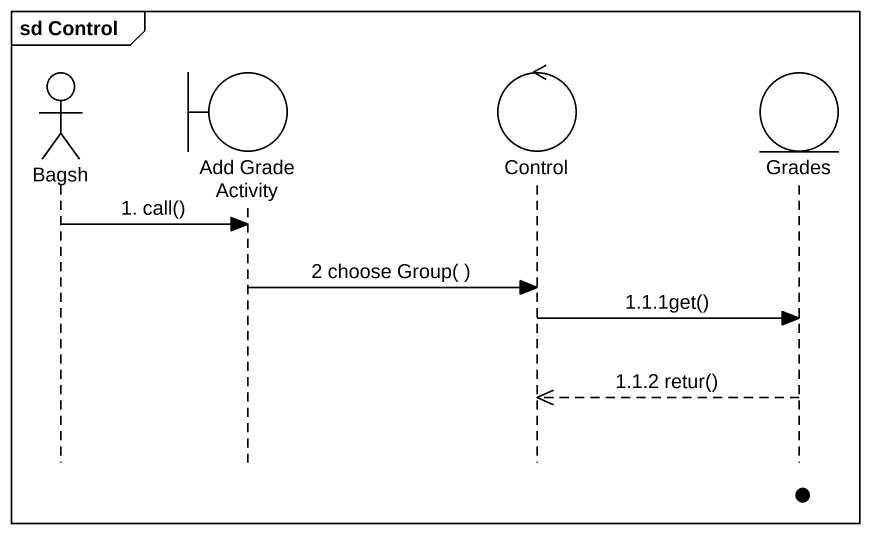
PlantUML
@startuml
mainframe sd Control
hide footbox
actor Bagsh
boundary "Add Grade Activity" as Add_Grade_Activity
control "Control" as Control_
entity Grades

Bagsh -> Add_Grade_Activity : 1. call()
Add_Grade_Activity -> Control_ : 2 choose Group( )
Control_ -> Grades : 1.1.1get()
Grades -->> Control_ : 1.1.2 retur()
@enduml
